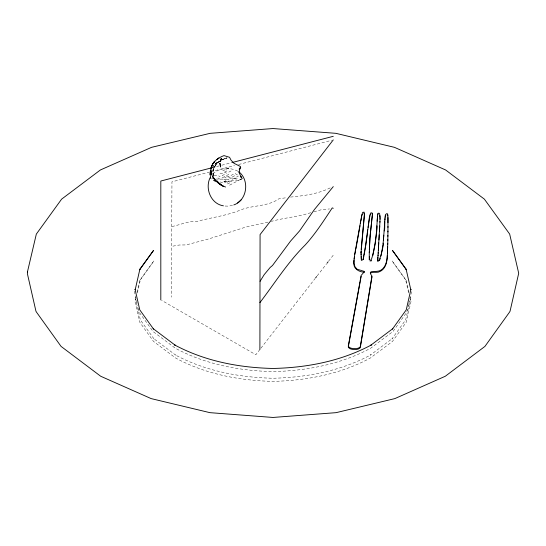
<?xml version="1.0" encoding="UTF-8"?>
<svg xmlns="http://www.w3.org/2000/svg" width="546" height="546" viewBox="0 0 546 546"><rect width="100%" height="100%" fill="white"/><g stroke="black" fill="none" stroke-linecap="round" stroke-linejoin="round"><path stroke-width="0.41" stroke-dasharray="2.73 2.05" d="M410.217 299.938L410.339 299.372L405.658 319.895L391.939 339.018L392.321 338.581L370.427 355.057L370.959 354.811C340.854 370.952 306.92 377.484 273 378.242C239.08 377.484 205.146 370.952 175.041 354.811L175.573 355.057L153.679 338.581L154.061 339.018L140.342 319.895L135.661 299.372L135.783 299.938M135.879 297.201L134.937 301.331L139.79 322.27L153.562 341.468L175.771 358.115C205.651 374.133 239.332 380.617 273 381.367C306.668 380.617 340.349 374.133 370.229 358.115L392.438 341.468L406.21 322.27L411.063 301.331L410.121 297.201M137.005 292.253L139.749 280.385L153.986 260.811L140.254 279.948L140.459 279.429L137.087 294.192M408.633 304.47L406.79 312.237L392.949 331.524L370.652 348.239C340.643 364.325 306.811 370.836 273 371.594C239.189 370.836 205.357 364.325 175.348 348.239L153.051 331.524L139.21 312.237L137.742 306.129M408.824 303.637L411.657 291.209M211.862 168.127L215.199 163.95L219.055 161.234M212.824 166.632L213.657 165.452L213.09 166.08M259.896 349.508L255.828 354.736L161.548 300.307M260.94 348.164L315.062 278.583M317.144 275.907L326.515 263.861M328.596 261.186L333.278 255.166M220.045 161.063L216.933 163.425L213.814 167.745L216.346 163.841L212.817 170.666L214.482 166.271L212.988 171.055L213.145 174.351L213.063 169.635L213.493 175.013M219.13 161.459L215.547 164.667L216.933 163.425M212.885 173.826C219.499 167.704 230.405 166.96 238.117 171.348M215.513 163.725L218.468 161.582L215.199 163.95M218.4 162.162L220.099 160.981M222.748 170.85L228.733 167.997L226.01 169.13L226.761 168.987M211.561 178.992L213.752 177.839M226.89 170.905L222.509 173.219L218.373 173.157M224.461 174.427L222.27 175.587L226.167 178.01M228.835 172.12L231.026 170.966M222.031 177.955L224.222 176.795L228.358 176.856L234.923 173.389L238.827 175.812L236.636 176.965M226.406 175.641L228.597 174.488L224.699 172.058M232.016 181.647L223.737 181.531L221.553 182.685L219.601 181.477M215.704 179.047L228.119 179.218L230.31 178.064L238.588 178.18M234.684 175.757L232.494 176.911L236.398 179.334M232.262 179.279L234.446 178.126M229.832 182.801L227.641 183.954L223.737 181.531M229.593 185.169L239.803 179.777M221.048 160.169L227.122 157.842L225.402 158.422M330.194 187.885C317.799 194.007 304.088 195.727 290.52 197.079M222.823 159.439L222.202 159.698L226.378 158.047L222.823 159.439L224.72 158.688M232.528 205.323L228.658 206.156L224.481 206.019M310.735 212.687C297.857 216.864 284.302 217.758 271.28 221.389M313.957 211.793L321.464 209.698L329.525 208.941M171.956 226.501C180.276 224.884 188.302 220.939 196.935 221.43C211.657 217.349 227.013 215.745 241.223 209.725C253.276 205.078 268.182 206.552 278.842 198.812L287.182 197.577M211.978 167.758L221.055 165.404M221.874 165.192L231.777 162.626M209.821 171.99L171.956 181.832L171.308 297.16M210.64 171.778L234.514 165.568M238.622 164.503L331.634 140.315M267.97 222.126L245.604 227.129L208.954 238.861L186.213 244.922L179.204 245.018L171.424 246.41M370.611 261.411L369.84 261.37M213.991 175.471L218.127 175.525L220.079 176.74M238.349 180.549L230.071 180.433L228.119 179.218M228.358 176.856L230.31 178.064M223.983 179.163L225.928 180.378M217.895 177.894L221.792 180.316M213.786 176.454L212.851 172.522L213.595 175.812M408.995 292.253L406.251 280.385L392.014 260.811L405.746 279.948L405.542 279.429L408.913 294.192M134.343 291.209L137.551 305.296M229.149 180.979L226.74 182.514L224.338 181.347L226.89 181.757L229.149 180.979"/><path stroke-width="0.82" d="M387.96 227.402L387.947 217.137M387.933 231.954L387.96 226.488M259.896 349.508L260.073 234.582L333.278 139.892M387.892 236.343L387.933 231.04M369.287 252.73L369.847 238.486L372.215 216.182M387.831 240.493L387.892 235.428M387.756 244.342L387.831 239.578M361.063 253.091L361.077 251.317M369.294 256.784C371.075 274.01 378.337 225.382 376.842 225.812M387.756 243.427L387.442 253.829M364.407 214.08L361.193 249.379M369.239 259.882L369.287 251.815M379.948 222.256L380.03 218.373M369.328 249.87L370.202 235.271L372.345 214.899M387.674 246.915C386.916 254.982 388.834 266.994 380.057 271.478C377.293 273.334 372.345 271.232 370.359 273.341M361.077 252.232L364.366 215.711M379.948 221.342L379.47 231.443M378.207 253.269L378.712 242.874M378.351 250.423L379.204 234.903M378.064 255.862L378.207 252.354M372.345 215.813L372.392 213.111L371.164 212.79A1.235 1.147 -9.2 0 0 370.461 213.37L369.301 217.779L367.806 229.907M379.723 225.983L378.944 239.953M377.122 221.171L377.791 213.404L378.856 213.152A1.228 1.147 -9.2 0 1 379.654 213.875L380.016 217.574M376.528 231.265L377.525 216.1M378.064 254.948L377.539 261.281M384.152 230.965C385.783 229.061 382.896 211.623 387.674 213.855L387.913 217.288M353.958 260.073L353.938 262.899M353.897 261.821L354.695 254.211L361.705 215.547L362.667 212.353L364.093 212.148L364.407 214.994M383.77 235.176L383.08 244.055M383.435 240.226L384.793 221.635M376.467 231.989L375.245 243.577L372.816 255.542M387.285 255.508C387.182 262.012 384.664 270.918 376.836 271.335C373.109 271.772 367.492 270.379 371.949 276.071L360.278 346.765A5.405 3.119 0 0 1 353.917 348.525A5.405 3.119 0 0 1 348.293 346.068L361.138 275.45L364.557 271.485L357.057 269.164L354.961 266.735L353.999 263.322M210.654 170.489L210.203 174.481L210.654 170.489L210.08 173.928L210.749 178.487M383.08 243.141C384.52 243.919 377.252 270.946 377.907 257.309M383.005 244.751L381.012 256.04M385.019 220.058L385.183 218.612M367.704 229.811L365.595 245.577L363.076 259.541L362.08 260.169L361.356 259.48M367.253 234.357L367.704 230.726M368.106 227.429L368.263 226.201M367.165 235.087L365.704 245.796M368.352 225.464L369.929 215.677M385.353 217.315L385.763 215.124M354.115 258.831L354.443 256.797M363.233 259.521L363.889 255.787M365.069 249.618L365.595 246.485M359.541 228.501L358.613 233.831M358.483 234.562L356.442 245.932M359.664 227.805L360.032 225.703M355.316 251.883L355.535 250.662M360.374 223.751L360.606 222.42M360.285 281.081L361.138 276.365M360.135 281.92L348.293 346.983A5.405 3.119 0 0 0 353.917 349.44A5.405 3.119 0 0 0 360.278 347.679L371.949 276.986L371.628 276.31M364.551 252.443L364.94 250.321M360.845 221.096L361.705 216.462M354.832 254.45L355.193 252.525M355.856 249.058L356.299 246.71M364.046 255.009L364.421 253.085M361.896 215.499L362.169 214.332M379.538 260.503L380.262 258.367M210.073 177.743C204.832 188.636 210.893 203.904 223.43 205.828M370.202 214.824L370.461 214.285M371.205 260.988L371.526 260.394M259.896 302.634C274.638 283.326 287.831 262.216 305.159 245.031C315.54 233.681 323.812 220.659 332.268 207.876L333.278 208.299M377.791 214.319L378.296 214.046M139.667 269.485L153.467 250.518L139.68 269.738L139.878 269.219L135.183 289.817L135.067 289.25L139.762 309.862L153.542 329.067L153.16 328.631L175.15 345.181L174.618 344.935C204.852 361.145 238.936 367.704 273 368.461C307.064 367.704 341.148 361.145 371.382 344.935L370.85 345.181L392.84 328.631L392.458 329.067L406.238 309.862L410.933 289.25L410.817 289.817L406.122 269.219L406.32 269.738L392.533 250.518L406.333 269.485M233.825 204.927C247.215 200.286 249.843 180.18 238.779 171.737M315.588 277.914L316.625 276.576M327.034 263.192L328.078 261.855M333.278 186.616L314.366 209.589L299.652 230.794L290.506 241.168L272.474 265.527L270.215 267.41L264.196 274.638L260.073 281.306M237.606 202.982L241.073 199.938M240.533 179.395L240.131 179.559L241.523 179.19L242.226 178.385L240.513 176.344M211.978 167.758L160.811 181.026L160.811 299.884M232.603 162.408L333.278 136.309M225.573 187.032C218.625 184.719 211.5 178.453 210.886 170.639L211.746 174.693C210.531 171.615 210.579 168.243 212.053 165.254L210.899 169.014C211.78 162.223 218.025 157.842 223.996 155.596L229.559 157.296L231.054 160.196L234.002 163.302L240.465 166.516L240.704 167.335L239.162 169.178L240.165 167.861L238.984 172.475L241.38 177.423L240.479 176.385M363.916 213.001L364.359 213.943M371.942 213.691L372.427 214.339M364.496 272.256C358.872 272.01 352.771 268.605 353.938 261.984M213.513 180.207L215.465 181.415M220.011 184.248L223.259 186.268L218.932 183.347L221.314 185.053L216.782 180.944M387.435 214.571L387.858 215.752M218.523 182.896L216.782 180.774M379.818 215.356L379.941 216.23M361.206 256.292L361.356 260.394M361.336 259.405L361.083 253.917M361.063 252.177L361.083 254.832M380.016 216.66L380.03 219.287M387.947 218.052L387.974 222.741M27.437 271.942L27.587 274.563L35.947 311.234L36.616 312.332L61.063 346.403L100.696 376.249L151.16 398.607L209.93 412.66L273 417.451L336.07 412.66L394.84 398.607L445.304 376.249L484.937 346.403L509.384 312.332L510.053 311.234L518.7 273.266L509.671 234.091L484.391 199.147L445.604 169.963L394.43 147.331L335.858 133.326L273 128.549L210.142 133.326L151.57 147.331L100.396 169.963L61.609 199.147L36.329 234.091L27.437 271.942M221.15 158.982L220.168 161.664L221.437 158.354L220.175 161.432L221.15 158.982M214.476 161.643L212.831 163.889L214.769 161.275L214.476 161.643M218.632 158.224L216.66 159.685L218.926 158.04L218.632 158.224M215.233 180.078L212.53 176.392L215.233 180.078M220.625 166.844L219.881 163.268L220.625 166.844"/></g></svg>
